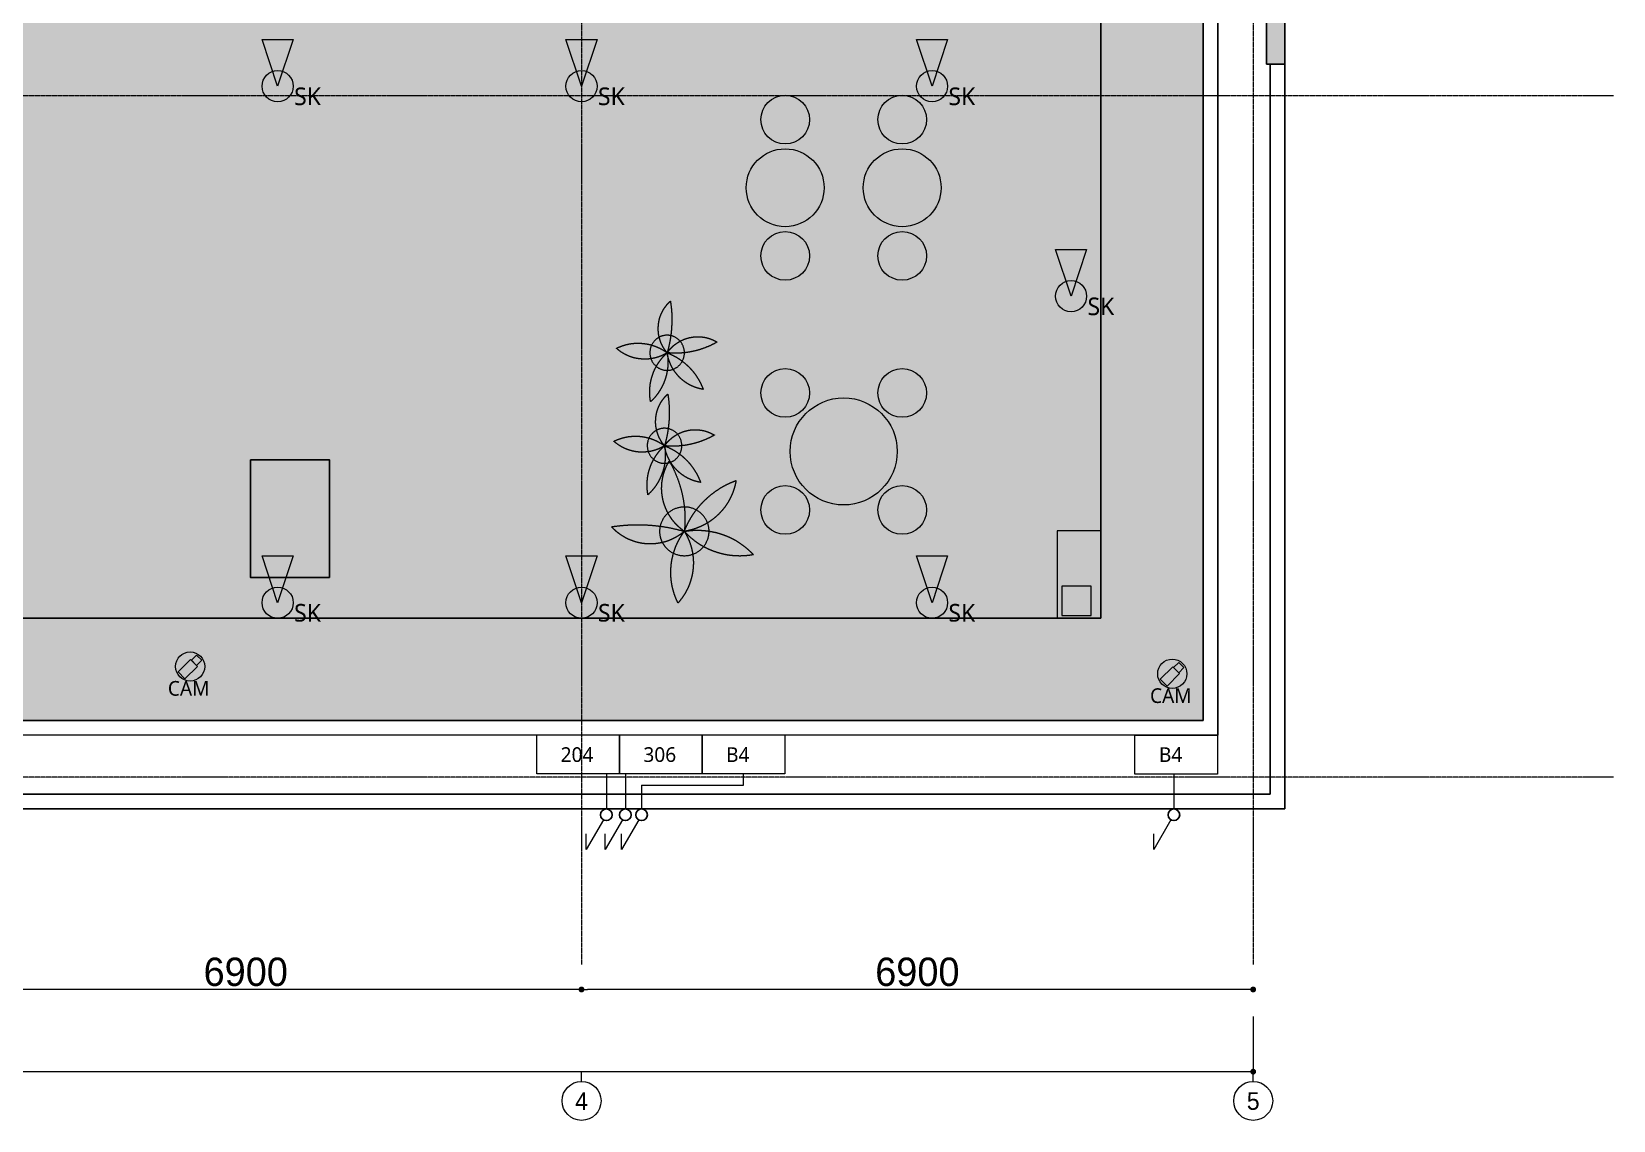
# Model space of a CAD drawing. Header units: millimetres. Extents: x -376000 to 292178, y -193032 to 188048.
# Drawn here: x -66778 to -50529, y 83693 to 94878 of the extents above; entities that cross this region are included whole.
import ezdxf

# ---------------------------------------------------------------- set-up
doc = ezdxf.new("R2010")
doc.units = ezdxf.units.MM
doc.header["$PDMODE"] = 1
doc.header["$PDSIZE"] = -2
doc.linetypes.add('ラインタイプ-6', pattern=[5.291531, 3.175, -1.058062, 0.352704, -0.705764])
for name, color, linetype, lineweight, true_color in [('01_0.40', 7, 'Continuous', 40, 0x330099), ('02_0.25', 1, 'Continuous', 25, 0xff0000), ('04_0.10', 7, 'Continuous', 9, 0x0099ff), ('06一点鎖線', 7, 'ラインタイプ-6', 9, 0x9999ff), ('08_ハッチ・色', 7, 'Continuous', 5, 0x888888)]:
    doc.layers.add(name, color=color, linetype=linetype, lineweight=lineweight, true_color=true_color)
for name, color, linetype, lineweight in [('01_基準-寸法', 7, 'Continuous', 5), ('07_文字・記号', 7, 'Continuous', 9), ('_セキュリティー (2D)', 7, 'Continuous', 5), ('_塗（エリア） (2D)', 7, 'Continuous', 5), ('_塗（壁） (2D)', 7, 'Continuous', 5), ('_天井プロット (2D)', 7, 'Continuous', 5), ('_平面図(既存部) (2D)', 7, 'Continuous', 5), ('_平面図（新設） (2D)', 7, 'Continuous', 5), ('_文字・記号 (2D)', 7, 'Continuous', 5), ('_給排水ガス (2D)', 7, 'Continuous', 5), ('_解体部 (2D)', 7, 'Continuous', 5)]:
    doc.layers.add(name, color=color, linetype=linetype, lineweight=lineweight)
doc.styles.add('Hiragino Kaku Gothic Pro W3', font='', dxfattribs={"bigfont": 'Hiragino Kaku Gothic Pro W3'})
doc.styles.add('Hiragino Sans W3', font='', dxfattribs={"bigfont": 'Hiragino Sans W3'})
doc.styles.add('Yu Gothic UI', font='Yu Gothic UI.ttf')
doc.styles.add('Yu Gothic UI (bold)', font='Yu Gothic UI.ttf')
doc.styles.add('Yu Gothic UI Semilight', font='Yu Gothic UI Semilight.ttf')
doc.styles.add('ＭＳ Ｐゴシック', font='MS PGothic.ttf')
doc.styles.get('Hiragino Kaku Gothic Pro W3').set_extended_font_data('Hiragino Kaku Gothic Pro W3')
doc.styles.get('Hiragino Sans W3').set_extended_font_data('Hiragino Sans W3')
doc.dimstyles.new('RGT', dxfattribs={"dimtxt": 161.781684, "dimasz": 0.999939, "dimexe": 0, "dimexo": 1, "dimgap": 0.5, "dimtad": 1, "dimdsep": 46, "dimtxsty": 'Hiragino Sans W3', "dimblk": 'DOT', "dimblk1": 'DOT', "dimblk2": 'DOT', "dimcen": 0, "dimazin": 0, "dimtfac": 1, "dimtix": 1, "dimtmove": 0, "dimatfit": 0, "dimldrblk": 'VW_FILLEDARROW', "dimfxl": 1, "dimfrac": 2, "dimtolj": 1, "dimarcsym": 0})

# ---------------------------------------------------------------- blocks, each defined once
blk = doc.blocks.new('給排水ガス (2D)')
at = {"layer": '02_0.25'}
for centre in [(-60874, 86832), (-60679, 86832), (-60512, 86832), (-55044, 86832)]:
    blk.add_circle(centre, 60, dxfattribs=at)
at = {"layer": '04_0.10'}
for p, q in [((-60904, 86780), (-61080, 86475)), ((-60709, 86780), (-60885, 86475)), ((-60542, 86780), (-60718, 86475)), ((-55074, 86780), (-55251, 86475)), ((-61080, 86475), (-61080, 86635)), ((-60885, 86475), (-60885, 86635)), ((-60718, 86475), (-60718, 86635)), ((-55251, 86475), (-55251, 86635))]:
    blk.add_line(p, q, dxfattribs=at)
at = {"layer": '07_文字・記号', "color": 5, "lineweight": 18, "true_color": 0x0000ff}
for p, q in [((-60874, 87252), (-60874, 86892)), ((-60679, 87252), (-60679, 86892)), ((-60512, 87135), (-60512, 86892)), ((-60512, 87135), (-59465, 87135)), ((-59465, 87135), (-59465, 87252)), ((-55044, 87252), (-55044, 86892))]:
    blk.add_line(p, q, dxfattribs=at)
blk = doc.blocks.new('塗（エリア） (2D)')
at = {"layer": '01_0.40', "linetype": 'Continuous', "lineweight": 0, "true_color": 0xffa264, "transparency": 33554559}
h = blk.add_hatch(color=21, dxfattribs=at)
h.paths.add_polyline_path([(-75799, 99652), (-75799, 88851), (-61129, 88851), (-61129, 99652)])
h.paths.add_polyline_path([(-74030, 94130), (-75150, 94130), (-75150, 95245), (-74030, 95245)])
at = {"layer": '01_0.40', "linetype": 'Continuous', "lineweight": 0, "transparency": 33554559}
blk.add_hatch(color=7, dxfattribs=at).paths.add_polyline_path([(-61129, 94217), (-55794, 94217), (-55794, 88851), (-61129, 88851)])
at = {"layer": '08_ハッチ・色', "linetype": 'Continuous', "lineweight": 0, "true_color": 0xdddddd}
blk.add_hatch(color=254, dxfattribs=at).paths.add_polyline_path([(-76954, 100702), (-57104, 100701), (-57104, 96546), (-55684, 96546), (-55684, 95542), (-54743, 95542), (-54744, 87801), (-76954, 87802)])
blk = doc.blocks.new('塗（壁） (2D)')
at = {"layer": '02_0.25', "linetype": 'Continuous', "lineweight": 0, "true_color": 0xaaaaaa}
blk.add_hatch(color=253, dxfattribs=at).paths.add_polyline_path([(-54094, 100682), (-53904, 100682), (-53904, 94542), (-54094, 94542)])
blk = doc.blocks.new('平面図(既存部) (2D)')
at = {"layer": '02_0.25'}
for p, q in [((-53903.728, 100892.41), (-53903.728, 94542.41)), ((-54093.728, 100682.41), (-54093.728, 94542.41)), ((-55793.722, 88851.398), (-55793.409, 95542.41)), ((-54743.722, 87801.404), (-54743.409, 95542.417)), ((-54593.728, 87651.398), (-54593.409, 95542.41)), ((-54093.728, 94542.41), (-53903.728, 94542.41)), ((-54053.728, 94542.41), (-54053.728, 87042.41)), ((-53903.728, 94542.41), (-53903.728, 86892.41)), ((-55793.722, 88851.398), (-75793.722, 88851.398)), ((-76953.728, 87802.302), (-54743.722, 87801.404)), ((-77103.728, 87652.308), (-54593.728, 87651.398)), ((-54053.728, 87042.41), (-79038.438, 87042.41)), ((-53903.728, 86892.41), (-79188.438, 86892.41))]:
    blk.add_line(p, q, dxfattribs=at)
at = {"layer": '06一点鎖線'}
for p, q in [((-61128.728, 103294.031), (-61128.728, 85294.031)), ((-54228.728, 103294.031), (-54228.728, 85294.031)), ((-50528.728, 94217.41), (-85528.728, 94217.41)), ((-50528.728, 87217.41), (-85528.728, 87217.41))]:
    blk.add_line(p, q, dxfattribs=at)
blk = doc.blocks.new('解体部 (2D)')
at = {"layer": '02_0.25', "flags": 128}
blk.add_lwpolyline([(-64530, 90480), (-63720, 90480), (-63720, 89270), (-64530, 89270)], close=True, dxfattribs=at)
blk = doc.blocks.new('グループ-537')
at = {"layer": '04_0.10'}
for centre, radius in [((-59037, 91166), 250), ((-57835, 91166), 250), ((-58436, 90565), 550), ((-59037, 89964), 250), ((-57835, 89964), 250)]:
    blk.add_circle(centre, radius, dxfattribs=at)
blk = doc.blocks.new('グループ-538')
at = {"layer": '04_0.10'}
for points, knots in [([(-60151, 89810), (-60133, 89792), (-60113, 89775), (-60094, 89759), (-60073, 89744), (-60063, 89838), (-60068, 89931), (-60073, 90025), (-60093, 90117), (-60113, 90209), (-60147, 90297), (-60181, 90385), (-60228, 90467), (-60241, 90445), (-60252, 90422), (-60263, 90399), (-60272, 90375), (-60281, 90351), (-60288, 90327), (-60294, 90302), (-60298, 90277), (-60303, 90252), (-60305, 90227), (-60306, 90201), (-60306, 90176), (-60305, 90151), (-60302, 90125), (-60299, 90100), (-60294, 90075), (-60289, 90051), (-60281, 90026), (-60273, 90002), (-60263, 89979), (-60253, 89955), (-60241, 89933), (-60229, 89910), (-60215, 89889), (-60201, 89868), (-60185, 89848), (-60169, 89828), (-60151, 89810)], [0, 0, 0, 0.032769, 0.032769, 0.065537, 0.065537, 0.185623, 0.185623, 0.305709, 0.305709, 0.425795, 0.425795, 0.545882, 0.545882, 0.578319, 0.578319, 0.610756, 0.610756, 0.643193, 0.643193, 0.67563, 0.67563, 0.708067, 0.708067, 0.740504, 0.740504, 0.77294, 0.77294, 0.805377, 0.805377, 0.837814, 0.837814, 0.870251, 0.870251, 0.902688, 0.902688, 0.935125, 0.935125, 0.967563, 0.967563, 1, 1, 1]), ([(-59986, 89914), (-60012, 89874), (-60034, 89831), (-60056, 89789), (-60073, 89744), (-60023, 89752), (-59975, 89767), (-59928, 89782), (-59883, 89805), (-59838, 89827), (-59797, 89856), (-59757, 89885), (-59721, 89920), (-59686, 89955), (-59656, 89995), (-59627, 90035), (-59604, 90079), (-59581, 90123), (-59566, 90170), (-59550, 90217), (-59542, 90266), (-59588, 90249), (-59631, 90228), (-59674, 90207), (-59715, 90181), (-59755, 90155), (-59793, 90125), (-59831, 90095), (-59865, 90061), (-59899, 90028), (-59929, 89991), (-59960, 89954), (-59986, 89914)], [0, 0, 0, 0.060297, 0.060297, 0.120594, 0.120594, 0.184063, 0.184063, 0.247531, 0.247531, 0.310999, 0.310999, 0.374466, 0.374466, 0.437933, 0.437933, 0.501399, 0.501399, 0.564865, 0.564865, 0.62833, 0.62833, 0.690276, 0.690276, 0.752221, 0.752221, 0.814166, 0.814166, 0.876111, 0.876111, 0.938056, 0.938056, 1, 1, 1]), ([(-60157, 89685), (-60135, 89697), (-60114, 89712), (-60092, 89727), (-60073, 89744), (-60164, 89770), (-60257, 89787), (-60350, 89803), (-60445, 89809), (-60539, 89815), (-60634, 89810), (-60728, 89806), (-60822, 89791), (-60804, 89772), (-60785, 89755), (-60766, 89737), (-60745, 89722), (-60725, 89706), (-60703, 89693), (-60680, 89679), (-60657, 89668), (-60634, 89657), (-60609, 89648), (-60585, 89639), (-60560, 89632), (-60534, 89626), (-60509, 89621), (-60483, 89617), (-60457, 89616), (-60431, 89614), (-60405, 89615), (-60379, 89616), (-60353, 89619), (-60327, 89623), (-60302, 89628), (-60277, 89634), (-60252, 89642), (-60227, 89651), (-60204, 89661), (-60180, 89672), (-60157, 89685)], [0, 0, 0, 0.032699, 0.032699, 0.065397, 0.065397, 0.184931, 0.184931, 0.304464, 0.304464, 0.423998, 0.423998, 0.543532, 0.543532, 0.576136, 0.576136, 0.608741, 0.608741, 0.641346, 0.641346, 0.67395, 0.67395, 0.706555, 0.706555, 0.73916, 0.73916, 0.771765, 0.771765, 0.80437, 0.80437, 0.836975, 0.836975, 0.86958, 0.86958, 0.902185, 0.902185, 0.93479, 0.93479, 0.967395, 0.967395, 1, 1, 1]), ([(-60200, 89192), (-60191, 89144), (-60175, 89098), (-60160, 89052), (-60138, 89008), (-60105, 89046), (-60078, 89087), (-60051, 89129), (-60031, 89175), (-60012, 89220), (-59999, 89268), (-59987, 89316), (-59983, 89366), (-59978, 89415), (-59982, 89464), (-59985, 89514), (-59997, 89562), (-60008, 89610), (-60028, 89656), (-60047, 89702), (-60073, 89744), (-60102, 89705), (-60125, 89662), (-60149, 89619), (-60166, 89574), (-60183, 89528), (-60194, 89481), (-60205, 89434), (-60209, 89385), (-60214, 89337), (-60211, 89288), (-60209, 89240), (-60200, 89192)], [0, 0, 0, 0.061659, 0.061659, 0.123319, 0.123319, 0.186425, 0.186425, 0.24953, 0.24953, 0.312635, 0.312635, 0.375739, 0.375739, 0.438844, 0.438844, 0.501948, 0.501948, 0.565053, 0.565053, 0.628158, 0.628158, 0.690132, 0.690132, 0.752106, 0.752106, 0.81408, 0.81408, 0.876053, 0.876053, 0.938027, 0.938027, 1, 1, 1]), ([(-59559, 89493), (-59510, 89489), (-59461, 89492), (-59412, 89495), (-59363, 89504), (-59396, 89539), (-59433, 89571), (-59471, 89602), (-59511, 89629), (-59552, 89656), (-59596, 89677), (-59640, 89698), (-59687, 89714), (-59733, 89730), (-59781, 89739), (-59829, 89749), (-59878, 89753), (-59927, 89757), (-59976, 89755), (-60025, 89752), (-60073, 89744), (-60040, 89708), (-60003, 89676), (-59966, 89644), (-59926, 89617), (-59885, 89590), (-59841, 89569), (-59797, 89547), (-59750, 89532), (-59704, 89516), (-59656, 89506), (-59608, 89496), (-59559, 89493)], [0, 0, 0, 0.063209, 0.063209, 0.126417, 0.126417, 0.188984, 0.188984, 0.251552, 0.251552, 0.314119, 0.314119, 0.376687, 0.376687, 0.439256, 0.439256, 0.501824, 0.501824, 0.564392, 0.564392, 0.626961, 0.626961, 0.689133, 0.689133, 0.751306, 0.751306, 0.813479, 0.813479, 0.875653, 0.875653, 0.937826, 0.937826, 1, 1, 1])]:
    blk.add_open_spline(points, degree=2, knots=knots, dxfattribs=at)
blk.add_open_spline([(-60293, 89619), (-60327, 89677), (-60327, 89811), (-60259, 89927), (-60141, 89994), (-60005, 89994), (-59887, 89927), (-59819, 89811), (-59819, 89677), (-59887, 89561), (-60005, 89494), (-60141, 89494), (-60259, 89561), (-60293, 89619)], degree=2, dxfattribs=at)
blk = doc.blocks.new('グループ-539')
at = {"layer": '04_0.10'}
for points, knots in [([(-60318, 90683), (-60309, 90667), (-60299, 90652), (-60288, 90637), (-60276, 90623), (-60258, 90688), (-60246, 90754), (-60235, 90820), (-60230, 90887), (-60226, 90954), (-60229, 91021), (-60232, 91088), (-60243, 91154), (-60256, 91142), (-60269, 91128), (-60281, 91115), (-60292, 91100), (-60303, 91085), (-60313, 91070), (-60322, 91054), (-60330, 91037), (-60338, 91021), (-60345, 91003), (-60351, 90986), (-60356, 90968), (-60360, 90950), (-60363, 90932), (-60366, 90914), (-60367, 90896), (-60368, 90877), (-60368, 90859), (-60367, 90840), (-60365, 90822), (-60362, 90804), (-60358, 90786), (-60354, 90768), (-60348, 90750), (-60342, 90733), (-60335, 90716), (-60327, 90699), (-60318, 90683)], [0, 0, 0, 0.032699, 0.032699, 0.065397, 0.065397, 0.184931, 0.184931, 0.304464, 0.304464, 0.423998, 0.423998, 0.543532, 0.543532, 0.576136, 0.576136, 0.608741, 0.608741, 0.641346, 0.641346, 0.67395, 0.67395, 0.706555, 0.706555, 0.73916, 0.73916, 0.771765, 0.771765, 0.80437, 0.80437, 0.836975, 0.836975, 0.86958, 0.86958, 0.902185, 0.902185, 0.93479, 0.93479, 0.967395, 0.967395, 1, 1, 1]), ([(-60668, 90713), (-60701, 90707), (-60734, 90696), (-60767, 90685), (-60798, 90670), (-60771, 90646), (-60742, 90627), (-60712, 90608), (-60680, 90594), (-60647, 90580), (-60613, 90571), (-60579, 90562), (-60544, 90559), (-60509, 90556), (-60474, 90559), (-60439, 90561), (-60405, 90569), (-60371, 90578), (-60339, 90591), (-60306, 90605), (-60276, 90623), (-60304, 90644), (-60334, 90660), (-60365, 90677), (-60397, 90689), (-60429, 90702), (-60463, 90709), (-60496, 90717), (-60531, 90720), (-60565, 90723), (-60599, 90721), (-60634, 90720), (-60668, 90713)], [0, 0, 0, 0.061659, 0.061659, 0.123319, 0.123319, 0.186425, 0.186425, 0.24953, 0.24953, 0.312635, 0.312635, 0.375739, 0.375739, 0.438844, 0.438844, 0.501948, 0.501948, 0.565053, 0.565053, 0.628158, 0.628158, 0.690132, 0.690132, 0.752106, 0.752106, 0.81408, 0.81408, 0.876053, 0.876053, 0.938027, 0.938027, 1, 1, 1]), ([(-60229, 90679), (-60242, 90666), (-60254, 90652), (-60266, 90638), (-60276, 90623), (-60210, 90616), (-60143, 90620), (-60077, 90624), (-60012, 90638), (-59947, 90652), (-59884, 90676), (-59822, 90700), (-59764, 90733), (-59780, 90743), (-59796, 90750), (-59812, 90758), (-59829, 90765), (-59846, 90771), (-59863, 90776), (-59881, 90780), (-59898, 90783), (-59916, 90786), (-59934, 90787), (-59952, 90789), (-59970, 90788), (-59988, 90788), (-60006, 90786), (-60024, 90784), (-60041, 90780), (-60059, 90776), (-60076, 90771), (-60093, 90765), (-60110, 90758), (-60127, 90751), (-60142, 90743), (-60158, 90734), (-60173, 90724), (-60188, 90714), (-60202, 90703), (-60216, 90691), (-60229, 90679)], [0, 0, 0, 0.032769, 0.032769, 0.065537, 0.065537, 0.185623, 0.185623, 0.305709, 0.305709, 0.425795, 0.425795, 0.545882, 0.545882, 0.578319, 0.578319, 0.610756, 0.610756, 0.643193, 0.643193, 0.67563, 0.67563, 0.708067, 0.708067, 0.740504, 0.740504, 0.77294, 0.77294, 0.805377, 0.805377, 0.837814, 0.837814, 0.870251, 0.870251, 0.902688, 0.902688, 0.935125, 0.935125, 0.967563, 0.967563, 1, 1, 1]), ([(-60454, 90259), (-60457, 90224), (-60455, 90189), (-60453, 90155), (-60447, 90120), (-60421, 90144), (-60399, 90170), (-60377, 90196), (-60358, 90225), (-60339, 90254), (-60324, 90286), (-60309, 90317), (-60298, 90350), (-60286, 90382), (-60279, 90416), (-60273, 90450), (-60270, 90485), (-60267, 90520), (-60269, 90554), (-60270, 90589), (-60276, 90623), (-60302, 90600), (-60325, 90574), (-60347, 90548), (-60366, 90519), (-60385, 90490), (-60400, 90459), (-60416, 90428), (-60427, 90395), (-60438, 90362), (-60445, 90328), (-60452, 90294), (-60454, 90259)], [0, 0, 0, 0.063209, 0.063209, 0.126417, 0.126417, 0.188984, 0.188984, 0.251552, 0.251552, 0.314119, 0.314119, 0.376687, 0.376687, 0.439256, 0.439256, 0.501824, 0.501824, 0.564392, 0.564392, 0.626961, 0.626961, 0.689133, 0.689133, 0.751306, 0.751306, 0.813479, 0.813479, 0.875653, 0.875653, 0.937826, 0.937826, 1, 1, 1]), ([(-60156, 90562), (-60184, 90580), (-60215, 90596), (-60245, 90611), (-60276, 90623), (-60271, 90588), (-60260, 90554), (-60249, 90520), (-60233, 90489), (-60217, 90457), (-60197, 90428), (-60176, 90399), (-60151, 90374), (-60127, 90349), (-60098, 90328), (-60070, 90307), (-60039, 90291), (-60007, 90275), (-59974, 90264), (-59941, 90253), (-59906, 90247), (-59918, 90279), (-59933, 90310), (-59948, 90341), (-59967, 90369), (-59985, 90398), (-60006, 90425), (-60027, 90452), (-60051, 90476), (-60075, 90500), (-60101, 90522), (-60128, 90543), (-60156, 90562)], [0, 0, 0, 0.060297, 0.060297, 0.120594, 0.120594, 0.184063, 0.184063, 0.247531, 0.247531, 0.310999, 0.310999, 0.374466, 0.374466, 0.437933, 0.437933, 0.501399, 0.501399, 0.564865, 0.564865, 0.62833, 0.62833, 0.690276, 0.690276, 0.752221, 0.752221, 0.814166, 0.814166, 0.876111, 0.876111, 0.938056, 0.938056, 1, 1, 1])]:
    blk.add_open_spline(points, degree=2, knots=knots, dxfattribs=at)
blk.add_open_spline([(-60365, 90779), (-60324, 90803), (-60229, 90803), (-60146, 90755), (-60099, 90672), (-60099, 90575), (-60146, 90491), (-60229, 90443), (-60324, 90443), (-60406, 90491), (-60454, 90575), (-60454, 90672), (-60406, 90755), (-60365, 90779)], degree=2, dxfattribs=at)
blk = doc.blocks.new('グループ-540')
at = {"layer": '04_0.10'}
for points, knots in [([(-60292, 91639), (-60283, 91623), (-60272, 91608), (-60261, 91592), (-60249, 91579), (-60231, 91643), (-60219, 91709), (-60208, 91775), (-60204, 91842), (-60199, 91909), (-60202, 91976), (-60206, 92043), (-60216, 92109), (-60230, 92097), (-60242, 92084), (-60254, 92070), (-60265, 92055), (-60276, 92041), (-60286, 92025), (-60295, 92009), (-60303, 91993), (-60311, 91976), (-60318, 91959), (-60324, 91941), (-60329, 91924), (-60333, 91906), (-60336, 91888), (-60339, 91869), (-60340, 91851), (-60342, 91833), (-60341, 91814), (-60340, 91796), (-60338, 91777), (-60336, 91759), (-60331, 91741), (-60327, 91723), (-60321, 91706), (-60316, 91688), (-60308, 91671), (-60301, 91655), (-60292, 91639)], [0, 0, 0, 0.032699, 0.032699, 0.065397, 0.065397, 0.184931, 0.184931, 0.304464, 0.304464, 0.423998, 0.423998, 0.543532, 0.543532, 0.576136, 0.576136, 0.608741, 0.608741, 0.641346, 0.641346, 0.67395, 0.67395, 0.706555, 0.706555, 0.73916, 0.73916, 0.771765, 0.771765, 0.80437, 0.80437, 0.836975, 0.836975, 0.86958, 0.86958, 0.902185, 0.902185, 0.93479, 0.93479, 0.967395, 0.967395, 1, 1, 1]), ([(-60641, 91669), (-60675, 91662), (-60707, 91651), (-60740, 91640), (-60771, 91625), (-60745, 91601), (-60715, 91582), (-60685, 91563), (-60653, 91549), (-60621, 91535), (-60587, 91526), (-60553, 91518), (-60518, 91515), (-60483, 91512), (-60448, 91514), (-60413, 91517), (-60378, 91525), (-60344, 91533), (-60312, 91546), (-60279, 91560), (-60249, 91579), (-60277, 91599), (-60308, 91616), (-60338, 91632), (-60370, 91645), (-60402, 91657), (-60436, 91665), (-60470, 91672), (-60504, 91675), (-60538, 91678), (-60572, 91677), (-60607, 91675), (-60641, 91669)], [0, 0, 0, 0.061659, 0.061659, 0.123319, 0.123319, 0.186425, 0.186425, 0.24953, 0.24953, 0.312635, 0.312635, 0.375739, 0.375739, 0.438844, 0.438844, 0.501948, 0.501948, 0.565053, 0.565053, 0.628158, 0.628158, 0.690132, 0.690132, 0.752106, 0.752106, 0.81408, 0.81408, 0.876053, 0.876053, 0.938027, 0.938027, 1, 1, 1]), ([(-60203, 91634), (-60216, 91621), (-60227, 91607), (-60239, 91593), (-60249, 91579), (-60183, 91572), (-60117, 91575), (-60050, 91579), (-59985, 91593), (-59920, 91607), (-59858, 91631), (-59795, 91655), (-59737, 91689), (-59753, 91698), (-59769, 91706), (-59785, 91714), (-59802, 91720), (-59819, 91726), (-59836, 91731), (-59854, 91736), (-59872, 91739), (-59889, 91741), (-59907, 91743), (-59925, 91744), (-59943, 91744), (-59961, 91743), (-59979, 91741), (-59997, 91739), (-60015, 91735), (-60032, 91732), (-60049, 91726), (-60067, 91721), (-60083, 91714), (-60100, 91707), (-60116, 91698), (-60132, 91689), (-60147, 91679), (-60162, 91669), (-60176, 91658), (-60190, 91647), (-60203, 91634)], [0, 0, 0, 0.032769, 0.032769, 0.065537, 0.065537, 0.185623, 0.185623, 0.305709, 0.305709, 0.425795, 0.425795, 0.545882, 0.545882, 0.578319, 0.578319, 0.610756, 0.610756, 0.643193, 0.643193, 0.67563, 0.67563, 0.708067, 0.708067, 0.740504, 0.740504, 0.77294, 0.77294, 0.805377, 0.805377, 0.837814, 0.837814, 0.870251, 0.870251, 0.902688, 0.902688, 0.935125, 0.935125, 0.967563, 0.967563, 1, 1, 1]), ([(-60427, 91214), (-60430, 91180), (-60428, 91145), (-60426, 91110), (-60420, 91076), (-60394, 91099), (-60372, 91125), (-60350, 91152), (-60331, 91181), (-60312, 91210), (-60297, 91241), (-60282, 91272), (-60271, 91305), (-60260, 91338), (-60253, 91372), (-60246, 91406), (-60243, 91440), (-60240, 91475), (-60242, 91510), (-60244, 91544), (-60249, 91579), (-60275, 91556), (-60298, 91529), (-60320, 91503), (-60339, 91474), (-60358, 91445), (-60374, 91414), (-60389, 91383), (-60400, 91350), (-60411, 91317), (-60418, 91283), (-60425, 91249), (-60427, 91214)], [0, 0, 0, 0.063209, 0.063209, 0.126417, 0.126417, 0.188984, 0.188984, 0.251552, 0.251552, 0.314119, 0.314119, 0.376687, 0.376687, 0.439256, 0.439256, 0.501824, 0.501824, 0.564392, 0.564392, 0.626961, 0.626961, 0.689133, 0.689133, 0.751306, 0.751306, 0.813479, 0.813479, 0.875653, 0.875653, 0.937826, 0.937826, 1, 1, 1]), ([(-60129, 91517), (-60158, 91536), (-60188, 91551), (-60218, 91566), (-60249, 91579), (-60244, 91543), (-60233, 91510), (-60222, 91476), (-60207, 91444), (-60191, 91412), (-60170, 91383), (-60149, 91355), (-60125, 91329), (-60100, 91304), (-60072, 91283), (-60043, 91262), (-60012, 91246), (-59981, 91230), (-59947, 91219), (-59914, 91208), (-59879, 91203), (-59891, 91235), (-59906, 91265), (-59922, 91296), (-59940, 91325), (-59958, 91354), (-59979, 91380), (-60001, 91407), (-60024, 91431), (-60048, 91455), (-60075, 91477), (-60101, 91498), (-60129, 91517)], [0, 0, 0, 0.060297, 0.060297, 0.120594, 0.120594, 0.184063, 0.184063, 0.247531, 0.247531, 0.310999, 0.310999, 0.374466, 0.374466, 0.437933, 0.437933, 0.501399, 0.501399, 0.564865, 0.564865, 0.62833, 0.62833, 0.690276, 0.690276, 0.752221, 0.752221, 0.814166, 0.814166, 0.876111, 0.876111, 0.938056, 0.938056, 1, 1, 1])]:
    blk.add_open_spline(points, degree=2, knots=knots, dxfattribs=at)
blk.add_open_spline([(-60338, 91735), (-60297, 91759), (-60202, 91759), (-60120, 91710), (-60072, 91627), (-60072, 91530), (-60120, 91447), (-60202, 91398), (-60297, 91398), (-60379, 91447), (-60427, 91530), (-60427, 91627), (-60379, 91710), (-60338, 91735)], degree=2, dxfattribs=at)
blk = doc.blocks.new('グループ-541')
at = {"layer": '04_0.10'}
for centre, radius in [((-57835, 93974), 250), ((-57835, 93274), 400), ((-57835, 92574), 250)]:
    blk.add_circle(centre, radius, dxfattribs=at)
blk = doc.blocks.new('グループ-542')
at = {"layer": '04_0.10'}
for centre, radius in [((-59037, 93974), 250), ((-59037, 93274), 400), ((-59037, 92574), 250)]:
    blk.add_circle(centre, radius, dxfattribs=at)
blk = doc.blocks.new('グループ-696')
at = {"layer": '04_0.10', "flags": 128}
for points in [[(-55794, 88851), (-55794, 89751), (-56244, 89751), (-56244, 88851)], [(-55894, 88881), (-55894, 89181), (-56194, 89181), (-56194, 88881)]]:
    blk.add_lwpolyline(points, close=True, dxfattribs=at)
blk = doc.blocks.new('グループ-697')
at = {"layer": '04_0.10'}
blk.add_blockref('グループ-696', (0, 0), dxfattribs=at)
blk = doc.blocks.new('平面図（新設） (2D)')
at = {"layer": '04_0.10'}
for name in ['グループ-542', 'グループ-541', 'グループ-540', 'グループ-537', 'グループ-539', 'グループ-538', 'グループ-697']:
    blk.add_blockref(name, (0, 0), dxfattribs=at)
blk = doc.blocks.new('グループ-1244')
at = {"layer": '07_文字・記号', "color": 160, "true_color": 0x003dff, "flags": 128}
blk.add_lwpolyline([(-61289, 94797), (-60969, 94797), (-61129, 94317)], close=True, dxfattribs=at)
at = {"layer": '07_文字・記号', "color": 160, "true_color": 0x003dff}
blk.add_circle((-61129, 94317), 160, dxfattribs=at)
at = {"layer": '07_文字・記号', "color": 160, "true_color": 0x003dff, "insert": (-60960, 94304), "char_height": 180.9, "attachment_point": 1, "line_spacing_factor": 1.031402, "style": 'Yu Gothic UI (bold)'}
blk.add_mtext('SK', dxfattribs=at)
blk = doc.blocks.new('グループ-1245')
at = {"layer": '07_文字・記号', "color": 160, "true_color": 0x003dff, "flags": 128}
blk.add_lwpolyline([(-64411, 94797), (-64091, 94797), (-64251, 94317)], close=True, dxfattribs=at)
at = {"layer": '07_文字・記号', "color": 160, "true_color": 0x003dff}
blk.add_circle((-64251, 94317), 160, dxfattribs=at)
at = {"layer": '07_文字・記号', "color": 160, "true_color": 0x003dff, "insert": (-64082, 94304), "char_height": 180.9, "attachment_point": 1, "line_spacing_factor": 1.031402, "style": 'Yu Gothic UI (bold)'}
blk.add_mtext('SK', dxfattribs=at)
blk = doc.blocks.new('グループ-1246')
at = {"layer": '07_文字・記号', "color": 160, "true_color": 0x003dff, "flags": 128}
blk.add_lwpolyline([(-64411, 89491), (-64091, 89491), (-64251, 89011)], close=True, dxfattribs=at)
at = {"layer": '07_文字・記号', "color": 160, "true_color": 0x003dff}
blk.add_circle((-64251, 89011), 160, dxfattribs=at)
at = {"layer": '07_文字・記号', "color": 160, "true_color": 0x003dff, "insert": (-64082, 88998), "char_height": 180.9, "attachment_point": 1, "line_spacing_factor": 1.031402, "style": 'Yu Gothic UI (bold)'}
blk.add_mtext('SK', dxfattribs=at)
blk = doc.blocks.new('グループ-1247')
at = {"layer": '07_文字・記号', "color": 160, "true_color": 0x003dff, "flags": 128}
blk.add_lwpolyline([(-61289, 89491), (-60969, 89491), (-61129, 89011)], close=True, dxfattribs=at)
at = {"layer": '07_文字・記号', "color": 160, "true_color": 0x003dff}
blk.add_circle((-61129, 89011), 160, dxfattribs=at)
at = {"layer": '07_文字・記号', "color": 160, "true_color": 0x003dff, "insert": (-60960, 88998), "char_height": 180.9, "attachment_point": 1, "line_spacing_factor": 1.031402, "style": 'Yu Gothic UI (bold)'}
blk.add_mtext('SK', dxfattribs=at)
blk = doc.blocks.new('グループ-1248')
at = {"layer": '07_文字・記号', "color": 160, "true_color": 0x003dff, "flags": 128}
blk.add_lwpolyline([(-57688, 89491), (-57368, 89491), (-57528, 89011)], close=True, dxfattribs=at)
at = {"layer": '07_文字・記号', "color": 160, "true_color": 0x003dff}
blk.add_circle((-57528, 89011), 160, dxfattribs=at)
at = {"layer": '07_文字・記号', "color": 160, "true_color": 0x003dff, "insert": (-57360, 88998), "char_height": 180.9, "attachment_point": 1, "line_spacing_factor": 1.031402, "style": 'Yu Gothic UI (bold)'}
blk.add_mtext('SK', dxfattribs=at)
blk = doc.blocks.new('グループ-1249')
at = {"layer": '07_文字・記号', "color": 160, "true_color": 0x003dff, "flags": 128}
blk.add_lwpolyline([(-57688, 94797), (-57368, 94797), (-57528, 94317)], close=True, dxfattribs=at)
at = {"layer": '07_文字・記号', "color": 160, "true_color": 0x003dff}
blk.add_circle((-57528, 94317), 160, dxfattribs=at)
at = {"layer": '07_文字・記号', "color": 160, "true_color": 0x003dff, "insert": (-57360, 94304), "char_height": 180.9, "attachment_point": 1, "line_spacing_factor": 1.031402, "style": 'Yu Gothic UI (bold)'}
blk.add_mtext('SK', dxfattribs=at)
blk = doc.blocks.new('グループ-1250')
at = {"layer": '07_文字・記号', "color": 160, "true_color": 0x003dff, "flags": 128}
blk.add_lwpolyline([(-56260, 92640), (-55940, 92640), (-56100, 92160)], close=True, dxfattribs=at)
at = {"layer": '07_文字・記号', "color": 160, "true_color": 0x003dff}
blk.add_circle((-56100, 92160), 160, dxfattribs=at)
at = {"layer": '07_文字・記号', "color": 160, "true_color": 0x003dff, "insert": (-55931, 92146), "char_height": 180.9, "attachment_point": 1, "line_spacing_factor": 1.031402, "style": 'Yu Gothic UI (bold)'}
blk.add_mtext('SK', dxfattribs=at)
blk = doc.blocks.new('天井プロット (2D)')
at = {"layer": '04_0.10', "flags": 128}
for points in [[(-60740, 87652), (-60740, 87252), (-61590, 87252), (-61590, 87652)], [(-59890, 87652), (-59890, 87252), (-60740, 87252), (-60740, 87652)], [(-59040, 87652), (-59040, 87252), (-59890, 87252), (-59890, 87652)], [(-54594, 87651), (-54594, 87251), (-55444, 87251), (-55444, 87651)]]:
    blk.add_lwpolyline(points, close=True, dxfattribs=at)
at = {"layer": '07_文字・記号'}
for name in ['グループ-1245', 'グループ-1244', 'グループ-1249', 'グループ-1250', 'グループ-1246', 'グループ-1247', 'グループ-1248']:
    blk.add_blockref(name, (0, 0), dxfattribs=at)
at = {"layer": '04_0.10', "char_height": 150.8, "attachment_point": 1, "line_spacing_factor": 1.005088, "style": 'Yu Gothic UI Semilight'}
for s, insert in [('204', (-61344, 87526)), ('306', (-60494, 87526)), ('B4', (-59644, 87526)), ('B4', (-55197, 87526))]:
    blk.add_mtext(s, dxfattribs=dict(at, insert=insert))
blk = doc.blocks.new('_Dot')
at = {"color": 0, "linetype": 'ByBlock', "lineweight": -2}
blk.add_line((-0.5, 0), (-1, 0), dxfattribs=at)
at = {"color": 0, "linetype": 'ByBlock', "const_width": 0.5}
blk.add_lwpolyline([(-0.25, 0, 1), (0.25, 0, 1)], format="xyb", close=True, dxfattribs=at)
blk = doc.blocks.new('*D467')
at = {"layer": '01_基準-寸法', "color": 0, "lineweight": -2}
for p, q in [((-68029, 85038), (-68029, 85037)), ((-61189, 85037), (-67969, 85037)), ((-61129, 85038), (-61129, 85037))]:
    blk.add_line(p, q, dxfattribs=at)
at = {"layer": 'Defpoints', "color": 0}
for p in [(-68029, 85037), (-68029, 85037), (-61129, 85037)]:
    blk.add_point(p, dxfattribs=at)
at = {"layer": '01_基準-寸法', "color": 0, "lineweight": -2, "xscale": 59.99633789062499, "yscale": 59.99633789062499, "zscale": 59.99633789062499, "rotation": 180}
blk.add_blockref('_Dot', (-68029, 85037), dxfattribs=at)
at = {"layer": '01_基準-寸法', "color": 0, "lineweight": -2, "xscale": 59.99633789062499, "yscale": 59.99633789062499, "zscale": 59.99633789062499}
blk.add_blockref('_Dot', (-61129, 85037), dxfattribs=at)
at = {"layer": '01_基準-寸法', "color": 0, "insert": (-64579, 85217), "char_height": 291.2, "attachment_point": 5, "style": 'Hiragino Kaku Gothic Pro W3'}
blk.add_mtext('\\A1;6900', dxfattribs=at)
blk = doc.blocks.new('VW_FILLEDARROW')
at = {"color": 0, "linetype": 'Continuous', "lineweight": 5, "transparency": 16777216, "flags": 128}
blk.add_lwpolyline([(-161.33, 43.23), (0, 0), (-161.33, -43.23)], close=True, dxfattribs=at)
blk = doc.blocks.new('*D468')
at = {"layer": '01_基準-寸法', "color": 0, "lineweight": -2}
for p, q in [((-61129, 85038), (-61129, 85037)), ((-54289, 85037), (-61069, 85037)), ((-54229, 85038), (-54229, 85037))]:
    blk.add_line(p, q, dxfattribs=at)
at = {"layer": 'Defpoints', "color": 0}
for p in [(-61129, 85037), (-61129, 85037), (-54229, 85037)]:
    blk.add_point(p, dxfattribs=at)
at = {"layer": '01_基準-寸法', "color": 0, "lineweight": -2, "xscale": 59.99633789062499, "yscale": 59.99633789062499, "zscale": 59.99633789062499, "rotation": 180}
blk.add_blockref('_Dot', (-61129, 85037), dxfattribs=at)
at = {"layer": '01_基準-寸法', "color": 0, "lineweight": -2, "xscale": 59.99633789062499, "yscale": 59.99633789062499, "zscale": 59.99633789062499}
blk.add_blockref('_Dot', (-54229, 85037), dxfattribs=at)
at = {"layer": '01_基準-寸法', "color": 0, "insert": (-57679, 85217), "char_height": 291.2, "attachment_point": 5, "style": 'Hiragino Kaku Gothic Pro W3'}
blk.add_mtext('\\A1;6900', dxfattribs=at)
blk = doc.blocks.new('*D469')
at = {"layer": '01_基準-寸法', "color": 0, "lineweight": -2}
for p, q in [((-81829, 84759), (-81829, 84193)), ((-54229, 84759), (-54229, 84193)), ((-54289, 84193), (-81769, 84193))]:
    blk.add_line(p, q, dxfattribs=at)
at = {"layer": 'Defpoints', "color": 0}
for p in [(-81829, 84760), (-54229, 84760), (-81829, 84193)]:
    blk.add_point(p, dxfattribs=at)
at = {"layer": '01_基準-寸法', "color": 0, "lineweight": -2, "xscale": 59.99633789062499, "yscale": 59.99633789062499, "zscale": 59.99633789062499, "rotation": 180}
blk.add_blockref('_Dot', (-81829, 84193), dxfattribs=at)
at = {"layer": '01_基準-寸法', "color": 0, "lineweight": -2, "xscale": 59.99633789062499, "yscale": 59.99633789062499, "zscale": 59.99633789062499}
blk.add_blockref('_Dot', (-54229, 84193), dxfattribs=at)
at = {"layer": '01_基準-寸法', "color": 0, "insert": (-68029, 84373), "char_height": 291.2, "attachment_point": 5, "style": 'Hiragino Kaku Gothic Pro W3'}
blk.add_mtext('\\A1;27600', dxfattribs=at)
blk = doc.blocks.new('グループ-1468')
at = {"layer": '04_0.10', "linetype": 'Continuous', "lineweight": 0, "true_color": 0xafb9da}
h = blk.add_hatch(color=9, dxfattribs=at)
edge = h.paths.add_edge_path()
edge.add_arc((0, 96), 150, 0, 360)
at = {"layer": '04_0.10', "color": 7, "lineweight": 13, "flags": 128}
for points in [[(-53, -30), (-124, 41), (4, 168), (74, 97)], [(66, 106), (13, 159), (66, 212), (119, 159)]]:
    blk.add_lwpolyline(points, close=True, dxfattribs=at)
at = {"layer": '04_0.10', "color": 7, "lineweight": 13}
blk.add_circle((0, 96), 150, dxfattribs=at)
blk = doc.blocks.new('防犯カメラ')
at = {"layer": '04_0.10'}
blk.add_blockref('グループ-1468', (0, 0), dxfattribs=at)
at = {"layer": '04_0.10', "color": 7, "insert": (-229, -130), "char_height": 150.8, "attachment_point": 4, "line_spacing_factor": 1.006498, "style": 'Yu Gothic UI'}
blk.add_mtext('CAM', dxfattribs=at)
blk = doc.blocks.new('セキュリティー (2D)')
at = {"layer": '04_0.10'}
for p in [(-65150, 88260), (-55060, 88185)]:
    blk.add_blockref('防犯カメラ', p, dxfattribs=at)
blk = doc.blocks.new('文字・記号 (2D)')
at = {"layer": '01_基準-寸法'}
for p, q in [((-61128.728, 84092.681), (-61128.728, 84192.681)), ((-61128.728, 84092.681), (-61128.728, 84192.681)), ((-61128.728, 84092.681), (-61128.728, 84192.681)), ((-61128.728, 84092.681), (-61128.728, 84192.681)), ((-54228.728, 84092.681), (-54228.728, 84192.681)), ((-54228.728, 84092.681), (-54228.728, 84192.681)), ((-54228.728, 84092.681), (-54228.728, 84192.681)), ((-54228.728, 84092.681), (-54228.728, 84192.681))]:
    blk.add_line(p, q, dxfattribs=at)
for centre in [(-61128.728, 83892.681), (-54228.728, 83892.681)]:
    blk.add_circle(centre, 200, dxfattribs=at)
at = {"layer": '01_基準-寸法', "char_height": 180.909, "attachment_point": 2, "line_spacing_factor": 1.007907, "style": 'ＭＳ Ｐゴシック'}
for s, insert in [('4', (-61128.728, 83981.797)), ('5', (-54228.728, 83981.797))]:
    blk.add_mtext(s, dxfattribs=dict(at, insert=insert))
at = {"layer": '01_基準-寸法'}
for base, p1, p2, picture, middle in [((-68028.728, 85036.844), (-61128.728, 85036.844), (-68028.728, 85036.844), '*D467', (-64578.728, 85217.009)), ((-61128.728, 85036.844), (-54228.728, 85036.844), (-61128.728, 85036.844), '*D468', (-57678.728, 85217.009)), ((-81828.728, 84192.681), (-54228.728, 84759.519), (-81828.728, 84759.519), '*D469', (-68028.728, 84372.847))]:
    dim = blk.add_linear_dim(base=base, p1=p1, p2=p2, dimstyle='RGT', override={"dimtxt": 291.207031, "dimasz": 59.996338, "dimgap": 30, "dimpost": '<>', "dimtxsty": 'Hiragino Kaku Gothic Pro W3', "dimtmove": 2}, dxfattribs=at)
    dim.commit()
    dim.dimension.update_dxf_attribs({"geometry": picture, "text_midpoint": middle})

msp = doc.modelspace()

# ---------------------------------------------------------------- block references
at = {"layer": '_塗（エリア） (2D)'}
msp.add_blockref('塗（エリア） (2D)', (0, 0), dxfattribs=at)
at = {"layer": '_塗（壁） (2D)'}
msp.add_blockref('塗（壁） (2D)', (0, 0), dxfattribs=at)
at = {"layer": '_給排水ガス (2D)'}
msp.add_blockref('給排水ガス (2D)', (0, 0), dxfattribs=at)

# ---------------------------------------------------------------- next in the draw order: block references
at = {"layer": '_平面図(既存部) (2D)'}
msp.add_blockref('平面図(既存部) (2D)', (0, 0), dxfattribs=at)

# ---------------------------------------------------------------- next in the draw order: block references
at = {"layer": '_解体部 (2D)'}
msp.add_blockref('解体部 (2D)', (0, 0), dxfattribs=at)

# ---------------------------------------------------------------- next in the draw order: block references
at = {"layer": '_平面図（新設） (2D)'}
msp.add_blockref('平面図（新設） (2D)', (0, 0), dxfattribs=at)

# ---------------------------------------------------------------- next in the draw order: block references
at = {"layer": '_天井プロット (2D)'}
msp.add_blockref('天井プロット (2D)', (0, 0), dxfattribs=at)

# ---------------------------------------------------------------- next in the draw order: block references
at = {"layer": '_文字・記号 (2D)'}
msp.add_blockref('文字・記号 (2D)', (0, 0), dxfattribs=at)

# ---------------------------------------------------------------- next in the draw order: block references
at = {"layer": '_セキュリティー (2D)'}
msp.add_blockref('セキュリティー (2D)', (0, 0), dxfattribs=at)

doc.saveas('drawing.dxf')
